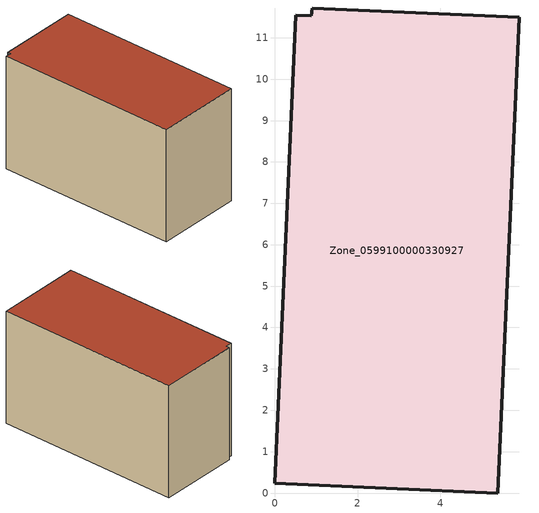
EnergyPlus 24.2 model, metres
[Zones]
Zone_0599100000330927
 floor ground (C_G): 0.9,11.72 5.9,11.49 5.39,0 0,0.24 0.5,11.55 0.88,11.53 z1.07
 wall outside (C_F): 5.39,0 5.9,11.49 0.9,11.72 0.88,11.53 0.5,11.55 0,0.24 5.39,0 z1.07:8.24
 roof outside (C_R): 5.9,11.49 0.9,11.72 0.88,11.53 0.5,11.55 0,0.24 5.39,0 z8.24
[BUILDING]
Pand.0599100000330927: North Axis=0; Terrain=City; Loads Convergence Tolerance Value=0.04; Temperature Convergence Tolerance Value=0.4; Solar Distribution=FullExterior; Maximum Number of Warmup Days=25; Minimum Number of Warmup Days=1
[Site:Location]
Rotterdam.The.Hague.AP_ZH_NLD Design_Conditions: Latitude=51.96; Longitude=4.45; Time Zone=1; Elevation=-4.5
[SITE:GROUNDTEMPERATURE:BUILDINGSURFACE]
18, 18, 18, 18, 18, 18, 18, 18, 18, 18, 18, 18
[MATERIAL] Thermal Absorptance=0.9; Solar Absorptance=0.7; Visible Absorptance=0.7
Name | Roughness | Thickness | Conductivity | Density | Specific Heat
G.TI.1975-1991 | MediumSmooth | 0.15 | 0.288461 | 540 | 1210
F.TI.1975-1991 | Rough | 0.3 | 0.230769 | 1920 | 840
R.TI.1975-1991 | MediumRough | 0.2 | 0.153846 | 1500 | 1000
[CONSTRUCTION]
C_G: G.TI.1975-1991
C_F: F.TI.1975-1991
C_R: R.TI.1975-1991
[ZONE]
Zone_0599100000330927: Type=1; Multiplier=1; Ceiling Height=Autocalculate; Volume=Autocalculate; Floor Area=autocalculate; Part of Total Floor Area=Yes
[ZONEINFILTRATION:DESIGNFLOWRATE]
Infil_Zone_0599100000330927: Zone or ZoneList or Space or SpaceList=Zone_0599100000330927; Schedule=AlwaysOn; Design Flow Rate Calculation Method=Flow/Area; Flow Rate per Floor Area=0.003; Constant Term Coefficient=1; Temperature Term Coefficient=0; Velocity Term Coefficient=0; Velocity Squared Term Coefficient=0
[HVACTEMPLATE:ZONE:IDEALLOADSAIRSYSTEM]
Zone_0599100000330927: Maximum Heating Supply Air Temperature=50; Minimum Cooling Supply Air Temperature=13; Maximum Heating Supply Air Humidity Ratio=0.0156; Minimum Cooling Supply Air Humidity Ratio=0.0077; Heating Limit=NoLimit; Cooling Limit=NoLimit; Dehumidification Control Type=ConstantSensibleHeatRatio; Cooling Sensible Heat Ratio=0.7; Dehumidification Setpoint=60; Humidification Control Type=None; Humidification Setpoint=30; Outdoor Air Method=None; Outdoor Air Flow Rate per Person=0.00944; Outdoor Air Flow Rate per Zone Floor Area=0; Outdoor Air Flow Rate per Zone=0; Demand Controlled Ventilation Type=None; Outdoor Air Economizer Type=NoEconomizer; Heat Recovery Type=None; Sensible Heat Recovery Effectiveness=0.7; Latent Heat Recovery Effectiveness=0.65
[ZONECONTROL:THERMOSTAT]
ThermostatControl_Zone_0599100000330927: Zone or ZoneList=Zone_0599100000330927; Control Type Schedule=DualSetpointControlType; Control 1=Thermostat_Zone_0599100000330927; Temperature Difference Between Cutout And Setpoint=0
[THERMOSTATSETPOINT:DUALSETPOINT]
Thermostat_Zone_0599100000330927: Heating Setpoint Temperature Schedule=HeatingSetpoint_Zone_0599100000330927; Cooling Setpoint Temperature Schedule=CoolingSetpoint_Zone_0599100000330927
[SCHEDULE:COMPACT]
HeatingSetpoint_Zone_0599100000330927: Through: 12/31, For: AllDays, Until: 24:00, 21
CoolingSetpoint_Zone_0599100000330927: Through: 12/31, For: AllDays, Until: 24:00, 24
DualSetpointControlType: Through: 12/31, For: AllDays, Until: 24:00, 4
AlwaysOn: Through: 12/31, For: AllDays, Until: 24:00, 1
